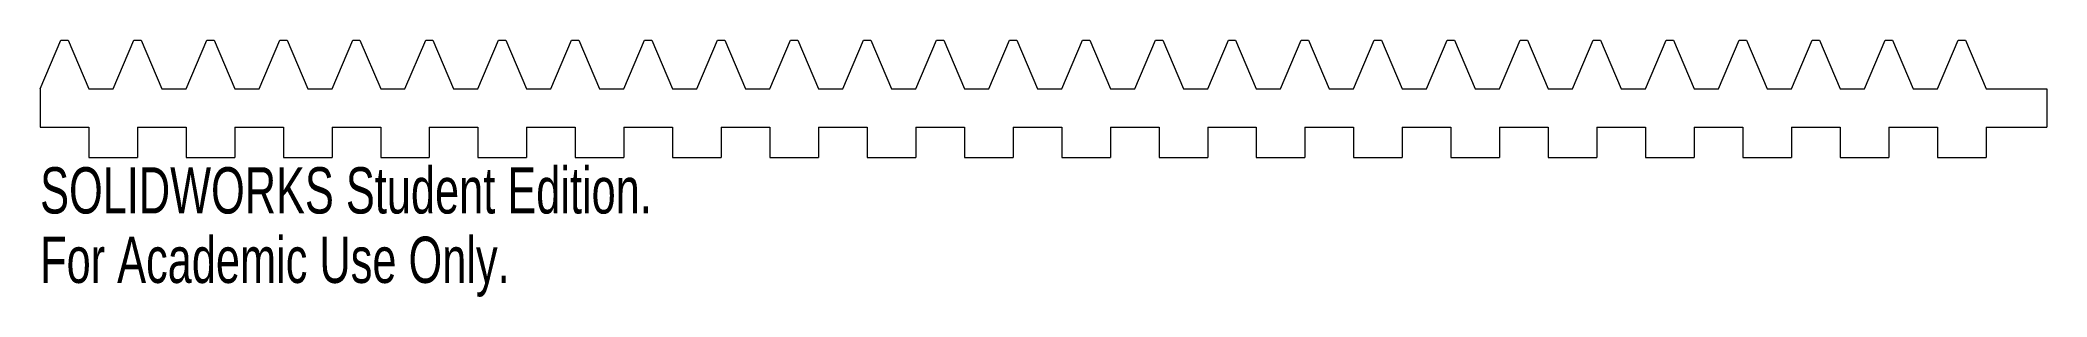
# Model space of a CAD drawing. Header units: inches. Extents: x -5.49 to 2.76, y -0.62 to 0.44.
import ezdxf

# ---------------------------------------------------------------- set-up
doc = ezdxf.new("R2010")
doc.units = ezdxf.units.IN
doc.header["$MEASUREMENT"] = 0
doc.styles.add('SLDTEXTSTYLE0', font='TXT', dxfattribs={"width": 0.7})

msp = doc.modelspace()

# ---------------------------------------------------------------- linework, layer by layer
at = {"color": 7, "linetype": 'Continuous', "lineweight": 15}
for p, q in [((-5.4894, 0.2383), (-5.4044, 0.4383)), ((-5.4044, 0.4383), (-5.3744, 0.4383)), ((-5.3744, 0.4383), (-5.2894, 0.2383)), ((-5.1894, 0.2383), (-5.1044, 0.4383)), ((-5.1044, 0.4383), (-5.0744, 0.4383)), ((-5.0744, 0.4383), (-4.9894, 0.2383)), ((-4.8894, 0.2383), (-4.8044, 0.4383)), ((-4.8044, 0.4383), (-4.7744, 0.4383)), ((-4.7744, 0.4383), (-4.6894, 0.2383)), ((-4.5894, 0.2383), (-4.5044, 0.4383)), ((-4.5044, 0.4383), (-4.4744, 0.4383)), ((-4.4744, 0.4383), (-4.3894, 0.2383)), ((-4.2894, 0.2383), (-4.2044, 0.4383)), ((-4.2044, 0.4383), (-4.1744, 0.4383)), ((-4.1744, 0.4383), (-4.0894, 0.2383)), ((-3.9894, 0.2383), (-3.9044, 0.4383)), ((-3.9044, 0.4383), (-3.8744, 0.4383)), ((-3.8744, 0.4383), (-3.7894, 0.2383)), ((-3.6894, 0.2383), (-3.6044, 0.4383)), ((-3.6044, 0.4383), (-3.5744, 0.4383)), ((-3.5744, 0.4383), (-3.4894, 0.2383)), ((-3.3894, 0.2383), (-3.3044, 0.4383)), ((-3.3044, 0.4383), (-3.2744, 0.4383)), ((-3.2744, 0.4383), (-3.1894, 0.2383)), ((-3.0894, 0.2383), (-3.0044, 0.4383)), ((-3.0044, 0.4383), (-2.9744, 0.4383)), ((-2.9744, 0.4383), (-2.8894, 0.2383)), ((-2.7894, 0.2383), (-2.7044, 0.4383)), ((-2.7044, 0.4383), (-2.6744, 0.4383)), ((-2.6744, 0.4383), (-2.5894, 0.2383)), ((-2.4894, 0.2383), (-2.4044, 0.4383)), ((-2.4044, 0.4383), (-2.3744, 0.4383)), ((-2.3744, 0.4383), (-2.2894, 0.2383)), ((-2.1894, 0.2383), (-2.1044, 0.4383)), ((-2.1044, 0.4383), (-2.0744, 0.4383)), ((-2.0744, 0.4383), (-1.9894, 0.2383)), ((-1.8894, 0.2383), (-1.8044, 0.4383)), ((-1.8044, 0.4383), (-1.7744, 0.4383)), ((-1.7744, 0.4383), (-1.6894, 0.2383)), ((-1.5894, 0.2383), (-1.5044, 0.4383)), ((-1.5044, 0.4383), (-1.4744, 0.4383)), ((-1.4744, 0.4383), (-1.3894, 0.2383)), ((-1.2894, 0.2383), (-1.2044, 0.4383)), ((-1.2044, 0.4383), (-1.1744, 0.4383)), ((-1.1744, 0.4383), (-1.0894, 0.2383)), ((-0.9894, 0.2383), (-0.9044, 0.4383)), ((-0.9044, 0.4383), (-0.8744, 0.4383)), ((-0.8744, 0.4383), (-0.7894, 0.2383)), ((-0.6894, 0.2383), (-0.6044, 0.4383)), ((-0.6044, 0.4383), (-0.5744, 0.4383)), ((-0.5744, 0.4383), (-0.4894, 0.2383)), ((-0.3894, 0.2383), (-0.3044, 0.4383)), ((-0.3044, 0.4383), (-0.2744, 0.4383)), ((-0.2744, 0.4383), (-0.1894, 0.2383)), ((-0.0894, 0.2383), (-0.0044, 0.4383)), ((-0.0044, 0.4383), (0.0256, 0.4383)), ((0.0256, 0.4383), (0.1106, 0.2383)), ((0.2106, 0.2383), (0.2956, 0.4383)), ((0.2956, 0.4383), (0.3256, 0.4383)), ((0.3256, 0.4383), (0.4106, 0.2383)), ((0.5106, 0.2383), (0.5956, 0.4383)), ((0.5956, 0.4383), (0.6256, 0.4383)), ((0.6256, 0.4383), (0.7106, 0.2383)), ((0.8106, 0.2383), (0.8956, 0.4383)), ((0.8956, 0.4383), (0.9256, 0.4383)), ((0.9256, 0.4383), (1.0106, 0.2383)), ((1.1106, 0.2383), (1.1956, 0.4383)), ((1.1956, 0.4383), (1.2256, 0.4383)), ((1.2256, 0.4383), (1.3106, 0.2383)), ((1.4106, 0.2383), (1.4956, 0.4383)), ((1.4956, 0.4383), (1.5256, 0.4383)), ((1.5256, 0.4383), (1.6106, 0.2383)), ((1.7106, 0.2383), (1.7956, 0.4383)), ((1.7956, 0.4383), (1.8256, 0.4383)), ((1.8256, 0.4383), (1.9106, 0.2383)), ((2.0106, 0.2383), (2.0956, 0.4383)), ((2.0956, 0.4383), (2.1256, 0.4383)), ((2.1256, 0.4383), (2.2106, 0.2383)), ((2.3106, 0.2383), (2.3956, 0.4383)), ((2.3956, 0.4383), (2.4256, 0.4383)), ((2.4256, 0.4383), (2.5106, 0.2383)), ((-5.4894, 0.2383), (-5.4894, 0.0808)), ((-5.2894, 0.2383), (-5.1894, 0.2383)), ((-4.9894, 0.2383), (-4.8894, 0.2383)), ((-4.6894, 0.2383), (-4.5894, 0.2383)), ((-4.3894, 0.2383), (-4.2894, 0.2383)), ((-4.0894, 0.2383), (-3.9894, 0.2383)), ((-3.7894, 0.2383), (-3.6894, 0.2383)), ((-3.4894, 0.2383), (-3.3894, 0.2383)), ((-3.1894, 0.2383), (-3.0894, 0.2383)), ((-2.8894, 0.2383), (-2.7894, 0.2383)), ((-2.5894, 0.2383), (-2.4894, 0.2383)), ((-2.2894, 0.2383), (-2.1894, 0.2383)), ((-1.9894, 0.2383), (-1.8894, 0.2383)), ((-1.6894, 0.2383), (-1.5894, 0.2383)), ((-1.3894, 0.2383), (-1.2894, 0.2383)), ((-1.0894, 0.2383), (-0.9894, 0.2383)), ((-0.7894, 0.2383), (-0.6894, 0.2383)), ((-0.4894, 0.2383), (-0.3894, 0.2383)), ((-0.1894, 0.2383), (-0.0894, 0.2383)), ((0.1106, 0.2383), (0.2106, 0.2383)), ((0.4106, 0.2383), (0.5106, 0.2383)), ((0.7106, 0.2383), (0.8106, 0.2383)), ((1.0106, 0.2383), (1.1106, 0.2383)), ((1.3106, 0.2383), (1.4106, 0.2383)), ((1.6106, 0.2383), (1.7106, 0.2383)), ((1.9106, 0.2383), (2.0106, 0.2383)), ((2.2106, 0.2383), (2.3106, 0.2383)), ((2.5106, 0.2383), (2.7606, 0.2383)), ((2.7606, 0.2383), (2.7606, 0.0808)), ((-5.4894, 0.0808), (-5.2894, 0.0808)), ((-5.2894, 0.0808), (-5.2894, -0.0442)), ((-5.0894, 0.0808), (-4.8894, 0.0808)), ((-5.0894, 0.0808), (-5.0894, -0.0442)), ((-4.8894, 0.0808), (-4.8894, -0.0442)), ((-4.6894, 0.0808), (-4.4894, 0.0808)), ((-4.6894, 0.0808), (-4.6894, -0.0442)), ((-4.4894, 0.0808), (-4.4894, -0.0442)), ((-4.2894, 0.0808), (-4.0894, 0.0808)), ((-4.2894, 0.0808), (-4.2894, -0.0442)), ((-4.0894, 0.0808), (-4.0894, -0.0442)), ((-3.8894, 0.0808), (-3.6894, 0.0808)), ((-3.8894, 0.0808), (-3.8894, -0.0442)), ((-3.6894, 0.0808), (-3.6894, -0.0442)), ((-3.4894, 0.0808), (-3.2894, 0.0808)), ((-3.4894, 0.0808), (-3.4894, -0.0442)), ((-3.2894, 0.0808), (-3.2894, -0.0442)), ((-3.0894, 0.0808), (-2.8894, 0.0808)), ((-3.0894, 0.0808), (-3.0894, -0.0442)), ((-2.8894, 0.0808), (-2.8894, -0.0442)), ((-2.6894, 0.0808), (-2.4894, 0.0808)), ((-2.6894, 0.0808), (-2.6894, -0.0442)), ((-2.4894, 0.0808), (-2.4894, -0.0442)), ((-2.2894, 0.0808), (-2.0894, 0.0808)), ((-2.2894, 0.0808), (-2.2894, -0.0442)), ((-2.0894, 0.0808), (-2.0894, -0.0442)), ((-1.8894, 0.0808), (-1.6894, 0.0808)), ((-1.8894, 0.0808), (-1.8894, -0.0442)), ((-1.6894, 0.0808), (-1.6894, -0.0442)), ((-1.4894, 0.0808), (-1.2894, 0.0808)), ((-1.4894, 0.0808), (-1.4894, -0.0442)), ((-1.2894, 0.0808), (-1.2894, -0.0442)), ((-1.0894, 0.0808), (-0.8894, 0.0808)), ((-1.0894, 0.0808), (-1.0894, -0.0442)), ((-0.8894, 0.0808), (-0.8894, -0.0442)), ((-0.6894, 0.0808), (-0.4894, 0.0808)), ((-0.6894, 0.0808), (-0.6894, -0.0442)), ((-0.4894, 0.0808), (-0.4894, -0.0442)), ((-0.2894, 0.0808), (-0.0894, 0.0808)), ((-0.2894, 0.0808), (-0.2894, -0.0442)), ((-0.0894, 0.0808), (-0.0894, -0.0442)), ((0.1106, 0.0808), (0.3106, 0.0808)), ((0.1106, 0.0808), (0.1106, -0.0442)), ((0.3106, 0.0808), (0.3106, -0.0442)), ((0.5106, 0.0808), (0.7106, 0.0808)), ((0.5106, 0.0808), (0.5106, -0.0442)), ((0.7106, 0.0808), (0.7106, -0.0442)), ((0.9106, 0.0808), (1.1106, 0.0808)), ((0.9106, 0.0808), (0.9106, -0.0442)), ((1.1106, 0.0808), (1.1106, -0.0442)), ((1.3106, 0.0808), (1.5106, 0.0808)), ((1.3106, 0.0808), (1.3106, -0.0442)), ((1.5106, 0.0808), (1.5106, -0.0442)), ((1.7106, 0.0808), (1.9106, 0.0808)), ((1.7106, 0.0808), (1.7106, -0.0442)), ((1.9106, 0.0808), (1.9106, -0.0442)), ((2.1106, 0.0808), (2.3106, 0.0808)), ((2.1106, 0.0808), (2.1106, -0.0442)), ((2.3106, 0.0808), (2.3106, -0.0442)), ((2.5106, 0.0808), (2.7606, 0.0808)), ((2.5106, 0.0808), (2.5106, -0.0442)), ((-5.2894, -0.0442), (-5.0894, -0.0442)), ((-4.8894, -0.0442), (-4.6894, -0.0442)), ((-4.4894, -0.0442), (-4.2894, -0.0442)), ((-4.0894, -0.0442), (-3.8894, -0.0442)), ((-3.6894, -0.0442), (-3.4894, -0.0442)), ((-3.2894, -0.0442), (-3.0894, -0.0442)), ((-2.8894, -0.0442), (-2.6894, -0.0442)), ((-2.4894, -0.0442), (-2.2894, -0.0442)), ((-2.0894, -0.0442), (-1.8894, -0.0442)), ((-1.6894, -0.0442), (-1.4894, -0.0442)), ((-1.2894, -0.0442), (-1.0894, -0.0442)), ((-0.8894, -0.0442), (-0.6894, -0.0442)), ((-0.4894, -0.0442), (-0.2894, -0.0442)), ((-0.0894, -0.0442), (0.1106, -0.0442)), ((0.3106, -0.0442), (0.5106, -0.0442)), ((0.7106, -0.0442), (0.9106, -0.0442)), ((1.1106, -0.0442), (1.3106, -0.0442)), ((1.5106, -0.0442), (1.7106, -0.0442)), ((1.9106, -0.0442), (2.1106, -0.0442)), ((2.3106, -0.0442), (2.5106, -0.0442))]:
    msp.add_line(p, q, dxfattribs=at)

# ---------------------------------------------------------------- texts
at = {"color": 7, "linetype": 'Continuous', "char_height": 0.1903, "attachment_point": 1, "style": 'SLDTEXTSTYLE0'}
for s, insert in [('SOLIDWORKS Student Edition.', (-5.4894, -0.0843)), ('For Academic Use Only.', (-5.4894, -0.3698))]:
    msp.add_mtext(s, dxfattribs=dict(at, insert=insert))

doc.saveas('drawing.dxf')
